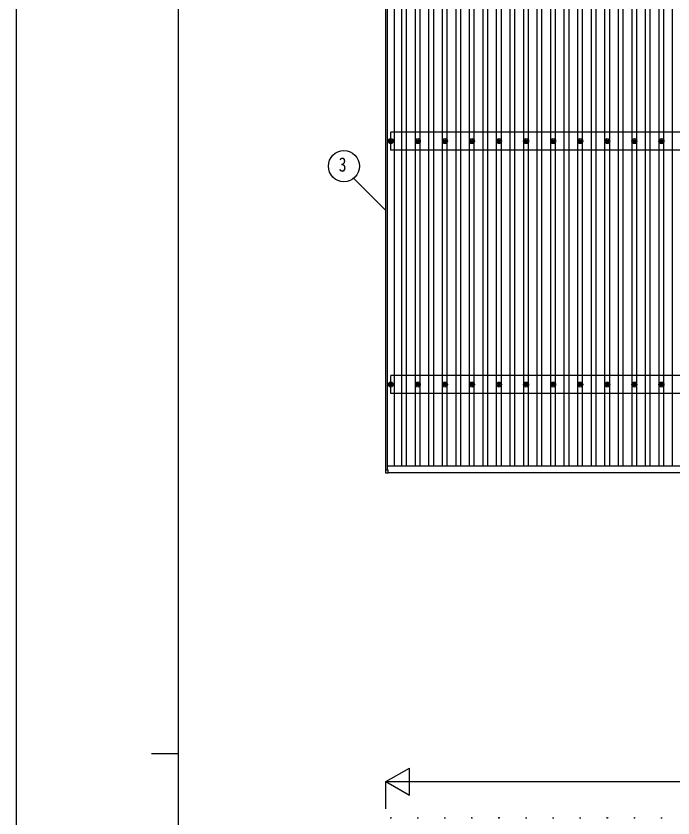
# Model space of a CAD drawing. Units: millimetres, scale not verified. Extents: x -16820 to 16820, y -11880 to 11880.
# Drawn here: x -16820 to -11967, y 22 to 5951 of the extents above; entities that cross this region are included whole.
import ezdxf
from ezdxf.enums import TextEntityAlignment as Align

# ---------------------------------------------------------------- set-up
doc = ezdxf.new("R2010")
doc.units = ezdxf.units.MM
doc.header["$LTSCALE"] = 50
for name, color, linetype in [('0-5_YKK_13', 4, 'Continuous'), ('0-6_YKK_A1', 4, 'Continuous'), ('0-7_YKK_D', 6, 'Continuous'), ('0-8_YKK_ZWAK', 7, 'Continuous')]:
    doc.layers.add(name, color=color, linetype=linetype)
doc.styles.add('ＭＳ ゴシック', font='')
doc.styles.get('ＭＳ ゴシック').set_extended_font_data('MS Gothic')

msp = doc.modelspace()

# ---------------------------------------------------------------- linework, layer by layer
at = {"layer": '0-5_YKK_13'}
for p, q in [((-14061.92, 5028.45), (-14057.5, 5028.45)), ((-14061.92, 5024.95), (-14057.5, 5024.95)), ((-14053.67, 5036.69), (-14053.67, 5032.28)), ((-14053.67, 5021.11), (-14053.67, 5016.7)), ((-14050.17, 5036.69), (-14050.17, 5032.28)), ((-14050.17, 5021.11), (-14050.17, 5016.7)), ((-14046.34, 5028.45), (-14041.92, 5028.45)), ((-14046.34, 5024.95), (-14041.92, 5024.95)), ((-13861.92, 5028.45), (-13857.5, 5028.45)), ((-13861.92, 5024.95), (-13857.5, 5024.95)), ((-13853.67, 5036.69), (-13853.67, 5032.28)), ((-13853.67, 5021.11), (-13853.67, 5016.7)), ((-13850.17, 5036.69), (-13850.17, 5032.28)), ((-13850.17, 5021.11), (-13850.17, 5016.7)), ((-13846.34, 5028.45), (-13841.92, 5028.45)), ((-13846.34, 5024.95), (-13841.92, 5024.95)), ((-13661.92, 5028.45), (-13657.51, 5028.45)), ((-13661.92, 5024.95), (-13657.51, 5024.95)), ((-13653.67, 5036.69), (-13653.67, 5032.28)), ((-13653.67, 5021.11), (-13653.67, 5016.7)), ((-13650.17, 5036.69), (-13650.17, 5032.28)), ((-13650.17, 5021.11), (-13650.17, 5016.7)), ((-13646.34, 5028.45), (-13641.93, 5028.45)), ((-13646.34, 5024.95), (-13641.93, 5024.95)), ((-13461.92, 5028.45), (-13457.51, 5028.45)), ((-13461.92, 5024.95), (-13457.51, 5024.95)), ((-13453.67, 5036.69), (-13453.67, 5032.28)), ((-13453.67, 5021.11), (-13453.67, 5016.7)), ((-13450.17, 5036.69), (-13450.17, 5032.28)), ((-13450.17, 5021.11), (-13450.17, 5016.7)), ((-13446.34, 5028.45), (-13441.93, 5028.45)), ((-13446.34, 5024.95), (-13441.93, 5024.95)), ((-13261.92, 5028.45), (-13257.51, 5028.45)), ((-13261.92, 5024.95), (-13257.51, 5024.95)), ((-13253.67, 5036.69), (-13253.67, 5032.28)), ((-13253.67, 5021.11), (-13253.67, 5016.7)), ((-13250.17, 5036.69), (-13250.17, 5032.28)), ((-13250.17, 5021.11), (-13250.17, 5016.7)), ((-13246.34, 5028.45), (-13241.93, 5028.45)), ((-13246.34, 5024.95), (-13241.93, 5024.95)), ((-13061.92, 5028.45), (-13057.51, 5028.45)), ((-13061.92, 5024.95), (-13057.51, 5024.95)), ((-13053.67, 5036.69), (-13053.67, 5032.28)), ((-13053.67, 5021.11), (-13053.67, 5016.7)), ((-13050.17, 5036.69), (-13050.17, 5032.28)), ((-13050.17, 5021.11), (-13050.17, 5016.7)), ((-13046.34, 5028.45), (-13041.93, 5028.45)), ((-13046.34, 5024.95), (-13041.93, 5024.95)), ((-12861.92, 5028.45), (-12857.51, 5028.45)), ((-12861.92, 5024.95), (-12857.51, 5024.95)), ((-12853.67, 5036.69), (-12853.67, 5032.28)), ((-12853.67, 5021.11), (-12853.67, 5016.7)), ((-12850.17, 5036.69), (-12850.17, 5032.28)), ((-12850.17, 5021.11), (-12850.17, 5016.7)), ((-12846.34, 5028.45), (-12841.93, 5028.45)), ((-12846.34, 5024.95), (-12841.93, 5024.95)), ((-12661.92, 5028.45), (-12657.51, 5028.45)), ((-12661.92, 5024.95), (-12657.51, 5024.95)), ((-12653.67, 5036.69), (-12653.67, 5032.28)), ((-12653.67, 5021.11), (-12653.67, 5016.7)), ((-12650.17, 5036.69), (-12650.17, 5032.28)), ((-12650.17, 5021.11), (-12650.17, 5016.7)), ((-12646.34, 5028.45), (-12641.93, 5028.45)), ((-12646.34, 5024.95), (-12641.93, 5024.95)), ((-12461.92, 5028.45), (-12457.51, 5028.45)), ((-12461.92, 5024.95), (-12457.51, 5024.95)), ((-12453.67, 5036.69), (-12453.67, 5032.28)), ((-12453.67, 5021.11), (-12453.67, 5016.7)), ((-12450.17, 5036.69), (-12450.17, 5032.28)), ((-12450.17, 5021.11), (-12450.17, 5016.7)), ((-12446.34, 5028.45), (-12441.93, 5028.45)), ((-12446.34, 5024.95), (-12441.93, 5024.95)), ((-12261.92, 5028.45), (-12257.51, 5028.45)), ((-12261.92, 5024.95), (-12257.51, 5024.95)), ((-12253.67, 5036.69), (-12253.67, 5032.28)), ((-12253.67, 5021.11), (-12253.67, 5016.7)), ((-12250.17, 5036.69), (-12250.17, 5032.28)), ((-12250.17, 5021.11), (-12250.17, 5016.7)), ((-12246.34, 5028.45), (-12241.93, 5028.45)), ((-12246.34, 5024.95), (-12241.93, 5024.95)), ((-12061.92, 5028.45), (-12057.51, 5028.45)), ((-12061.92, 5024.95), (-12057.51, 5024.95)), ((-12053.67, 5036.69), (-12053.67, 5032.28)), ((-12053.67, 5021.11), (-12053.67, 5016.7)), ((-12050.17, 5036.69), (-12050.17, 5032.28)), ((-12050.17, 5021.11), (-12050.17, 5016.7)), ((-12046.34, 5028.45), (-12041.93, 5028.45)), ((-12046.34, 5024.95), (-12041.93, 5024.95)), ((-14061.92, 3228.45), (-14057.5, 3228.45)), ((-14061.92, 3224.95), (-14057.5, 3224.95)), ((-14053.67, 3236.69), (-14053.67, 3232.28)), ((-14053.67, 3221.11), (-14053.67, 3216.7)), ((-14050.17, 3236.69), (-14050.17, 3232.28)), ((-14050.17, 3221.11), (-14050.17, 3216.7)), ((-14046.34, 3228.45), (-14041.92, 3228.45)), ((-14046.34, 3224.95), (-14041.92, 3224.95)), ((-13861.92, 3228.45), (-13857.5, 3228.45)), ((-13861.92, 3224.95), (-13857.5, 3224.95)), ((-13853.67, 3236.69), (-13853.67, 3232.28)), ((-13853.67, 3221.11), (-13853.67, 3216.7)), ((-13850.17, 3236.69), (-13850.17, 3232.28)), ((-13850.17, 3221.11), (-13850.17, 3216.7)), ((-13846.34, 3228.45), (-13841.92, 3228.45)), ((-13846.34, 3224.95), (-13841.92, 3224.95)), ((-13661.92, 3228.45), (-13657.51, 3228.45)), ((-13661.92, 3224.95), (-13657.51, 3224.95)), ((-13653.67, 3236.69), (-13653.67, 3232.28)), ((-13653.67, 3221.11), (-13653.67, 3216.7)), ((-13650.17, 3236.69), (-13650.17, 3232.28)), ((-13650.17, 3221.11), (-13650.17, 3216.7)), ((-13646.34, 3228.45), (-13641.93, 3228.45)), ((-13646.34, 3224.95), (-13641.93, 3224.95)), ((-13461.92, 3228.45), (-13457.51, 3228.45)), ((-13461.92, 3224.95), (-13457.51, 3224.95)), ((-13453.67, 3236.69), (-13453.67, 3232.28)), ((-13453.67, 3221.11), (-13453.67, 3216.7)), ((-13450.17, 3236.69), (-13450.17, 3232.28)), ((-13450.17, 3221.11), (-13450.17, 3216.7)), ((-13446.34, 3228.45), (-13441.93, 3228.45)), ((-13446.34, 3224.95), (-13441.93, 3224.95)), ((-13261.92, 3228.45), (-13257.51, 3228.45)), ((-13261.92, 3224.95), (-13257.51, 3224.95)), ((-13253.67, 3236.69), (-13253.67, 3232.28)), ((-13253.67, 3221.11), (-13253.67, 3216.7)), ((-13250.17, 3236.69), (-13250.17, 3232.28)), ((-13250.17, 3221.11), (-13250.17, 3216.7)), ((-13246.34, 3228.45), (-13241.93, 3228.45)), ((-13246.34, 3224.95), (-13241.93, 3224.95)), ((-13061.92, 3228.45), (-13057.51, 3228.45)), ((-13061.92, 3224.95), (-13057.51, 3224.95)), ((-13053.67, 3236.69), (-13053.67, 3232.28)), ((-13053.67, 3221.11), (-13053.67, 3216.7)), ((-13050.17, 3236.69), (-13050.17, 3232.28)), ((-13050.17, 3221.11), (-13050.17, 3216.7)), ((-13046.34, 3228.45), (-13041.93, 3228.45)), ((-13046.34, 3224.95), (-13041.93, 3224.95)), ((-12861.92, 3228.45), (-12857.51, 3228.45)), ((-12861.92, 3224.95), (-12857.51, 3224.95)), ((-12853.67, 3236.69), (-12853.67, 3232.28)), ((-12853.67, 3221.11), (-12853.67, 3216.7)), ((-12850.17, 3236.69), (-12850.17, 3232.28)), ((-12850.17, 3221.11), (-12850.17, 3216.7)), ((-12846.34, 3228.45), (-12841.93, 3228.45)), ((-12846.34, 3224.95), (-12841.93, 3224.95)), ((-12661.92, 3228.45), (-12657.51, 3228.45)), ((-12661.92, 3224.95), (-12657.51, 3224.95)), ((-12653.67, 3236.69), (-12653.67, 3232.28)), ((-12653.67, 3221.11), (-12653.67, 3216.7)), ((-12650.17, 3236.69), (-12650.17, 3232.28)), ((-12650.17, 3221.11), (-12650.17, 3216.7)), ((-12646.34, 3228.45), (-12641.93, 3228.45)), ((-12646.34, 3224.95), (-12641.93, 3224.95)), ((-12461.92, 3228.45), (-12457.51, 3228.45)), ((-12461.92, 3224.95), (-12457.51, 3224.95)), ((-12453.67, 3236.69), (-12453.67, 3232.28)), ((-12453.67, 3221.11), (-12453.67, 3216.7)), ((-12450.17, 3236.69), (-12450.17, 3232.28)), ((-12450.17, 3221.11), (-12450.17, 3216.7)), ((-12446.34, 3228.45), (-12441.93, 3228.45)), ((-12446.34, 3224.95), (-12441.93, 3224.95)), ((-12261.92, 3228.45), (-12257.51, 3228.45)), ((-12261.92, 3224.95), (-12257.51, 3224.95)), ((-12253.67, 3236.69), (-12253.67, 3232.28)), ((-12253.67, 3221.11), (-12253.67, 3216.7)), ((-12250.17, 3236.69), (-12250.17, 3232.28)), ((-12250.17, 3221.11), (-12250.17, 3216.7)), ((-12246.34, 3228.45), (-12241.93, 3228.45)), ((-12246.34, 3224.95), (-12241.93, 3224.95)), ((-12061.92, 3228.45), (-12057.51, 3228.45)), ((-12061.92, 3224.95), (-12057.51, 3224.95)), ((-12053.67, 3236.69), (-12053.67, 3232.28)), ((-12053.67, 3221.11), (-12053.67, 3216.7)), ((-12050.17, 3236.69), (-12050.17, 3232.28)), ((-12050.17, 3221.11), (-12050.17, 3216.7)), ((-12046.34, 3228.45), (-12041.93, 3228.45)), ((-12046.34, 3224.95), (-12041.93, 3224.95)), ((-14090.22, 2592.59), (-14090.22, 2574.59)), ((-14071.22, 2593.59), (-14089.22, 2593.59)), ((-14089.22, 2573.59), (-14071.22, 2573.59)), ((-14070.22, 2574.59), (-14070.22, 2592.59)), ((-14056.19, 23.19), (-14047.65, 23.19)), ((-13856.19, 23.19), (-13847.65, 23.19)), ((-13656.19, 23.19), (-13647.65, 23.19)), ((-13456.19, 23.19), (-13447.65, 23.19)), ((-13256.19, 23.19), (-13247.65, 23.19)), ((-13056.19, 23.19), (-13047.65, 23.19)), ((-12856.19, 23.19), (-12847.65, 23.19)), ((-12656.19, 23.19), (-12647.65, 23.19)), ((-12456.19, 23.19), (-12447.65, 23.19)), ((-12256.19, 23.19), (-12247.65, 23.19)), ((-12056.19, 23.19), (-12047.65, 23.19))]:
    msp.add_line(p, q, dxfattribs=at)
for centre, radius in [((-14051.92, 5026.7), 18.25), ((-13851.92, 5026.7), 18.25), ((-13651.92, 5026.7), 18.25), ((-13451.92, 5026.7), 18.25), ((-13251.92, 5026.7), 18.25), ((-13051.92, 5026.7), 18.25), ((-12851.92, 5026.7), 18.25), ((-12651.92, 5026.7), 18.25), ((-12451.92, 5026.7), 18.25), ((-12251.92, 5026.7), 18.25), ((-12051.92, 5026.7), 18.25), ((-14051.92, 5026.7), 10.15), ((-14051.92, 5026.7), 5.85), ((-14051.92, 5026.7), 5.25), ((-13851.92, 5026.7), 10.15), ((-13851.92, 5026.7), 5.85), ((-13851.92, 5026.7), 5.25), ((-13651.92, 5026.7), 10.15), ((-13651.92, 5026.7), 5.85), ((-13651.92, 5026.7), 5.25), ((-13451.92, 5026.7), 10.15), ((-13451.92, 5026.7), 5.85), ((-13451.92, 5026.7), 5.25), ((-13251.92, 5026.7), 10.15), ((-13251.92, 5026.7), 5.85), ((-13251.92, 5026.7), 5.25), ((-13051.92, 5026.7), 10.15), ((-13051.92, 5026.7), 5.85), ((-13051.92, 5026.7), 5.25), ((-12851.92, 5026.7), 10.15), ((-12851.92, 5026.7), 5.85), ((-12851.92, 5026.7), 5.25), ((-12651.92, 5026.7), 10.15), ((-12651.92, 5026.7), 5.85), ((-12651.92, 5026.7), 5.25), ((-12451.92, 5026.7), 10.15), ((-12451.92, 5026.7), 5.85), ((-12451.92, 5026.7), 5.25), ((-12251.92, 5026.7), 10.15), ((-12251.92, 5026.7), 5.85), ((-12251.92, 5026.7), 5.25), ((-12051.92, 5026.7), 10.15), ((-12051.92, 5026.7), 5.85), ((-12051.92, 5026.7), 5.25), ((-14051.92, 3226.7), 18.25), ((-14051.92, 3226.7), 10.15), ((-14051.92, 3226.7), 5.85), ((-14051.92, 3226.7), 5.25), ((-13851.92, 3226.7), 18.25), ((-13851.92, 3226.7), 10.15), ((-13851.92, 3226.7), 5.85), ((-13851.92, 3226.7), 5.25), ((-13651.92, 3226.7), 18.25), ((-13651.92, 3226.7), 10.15), ((-13651.92, 3226.7), 5.85), ((-13651.92, 3226.7), 5.25), ((-13451.92, 3226.7), 18.25), ((-13451.92, 3226.7), 10.15), ((-13451.92, 3226.7), 5.85), ((-13451.92, 3226.7), 5.25), ((-13251.92, 3226.7), 18.25), ((-13251.92, 3226.7), 10.15), ((-13251.92, 3226.7), 5.85), ((-13251.92, 3226.7), 5.25), ((-13051.92, 3226.7), 18.25), ((-13051.92, 3226.7), 10.15), ((-13051.92, 3226.7), 5.85), ((-13051.92, 3226.7), 5.25), ((-12851.92, 3226.7), 18.25), ((-12851.92, 3226.7), 10.15), ((-12851.92, 3226.7), 5.85), ((-12851.92, 3226.7), 5.25), ((-12651.92, 3226.7), 18.25), ((-12651.92, 3226.7), 10.15), ((-12651.92, 3226.7), 5.85), ((-12651.92, 3226.7), 5.25), ((-12451.92, 3226.7), 18.25), ((-12451.92, 3226.7), 10.15), ((-12451.92, 3226.7), 5.85), ((-12451.92, 3226.7), 5.25), ((-12251.92, 3226.7), 18.25), ((-12251.92, 3226.7), 10.15), ((-12251.92, 3226.7), 5.85), ((-12251.92, 3226.7), 5.25), ((-12051.92, 3226.7), 18.25), ((-12051.92, 3226.7), 10.15), ((-12051.92, 3226.7), 5.85), ((-12051.92, 3226.7), 5.25)]:
    msp.add_circle(centre, radius, dxfattribs=at)
for centre, start, end in [((-14089.22, 2592.59), 90, 180), ((-14089.22, 2574.59), 180, 270), ((-14071.22, 2592.59), 0, 90), ((-14071.22, 2574.59), 270, 0), ((-14056.19, 22.19), 90, 178.60509), ((-14047.65, 22.19), 1.39491, 90), ((-13856.19, 22.19), 90, 178.60509), ((-13847.65, 22.19), 1.39491, 90), ((-13656.19, 22.19), 90, 178.60509), ((-13647.65, 22.19), 1.39491, 90), ((-13456.19, 22.19), 90, 178.60509), ((-13447.65, 22.19), 1.39491, 90), ((-13256.19, 22.19), 90, 178.60509), ((-13247.65, 22.19), 1.39491, 90), ((-13056.19, 22.19), 90, 178.60509), ((-13047.65, 22.19), 1.39491, 90), ((-12856.19, 22.19), 90, 178.60509), ((-12847.65, 22.19), 1.39491, 90), ((-12656.19, 22.19), 90, 178.60509), ((-12647.65, 22.19), 1.39491, 90), ((-12456.19, 22.19), 90, 178.60509), ((-12447.65, 22.19), 1.39491, 90), ((-12256.19, 22.19), 90, 178.60509), ((-12247.65, 22.19), 1.39491, 90), ((-12056.19, 22.19), 90, 178.60509), ((-12047.65, 22.19), 1.39491, 90)]:
    msp.add_arc(centre, 1, start, end, dxfattribs=at)
at = {"layer": '0-6_YKK_A1'}
for p, q in [((-14025.42, 9225.54), (-14025.42, 2624.88)), ((-13969.42, 2624.88), (-13969.42, 9225.54)), ((-13934.42, 2624.88), (-13934.42, 9225.54)), ((-13769.42, 2624.88), (-13769.42, 9225.54)), ((-13734.42, 2624.88), (-13734.42, 9225.54)), ((-13569.42, 2624.88), (-13569.42, 9225.54)), ((-13534.42, 2624.88), (-13534.42, 9225.54)), ((-13369.42, 2624.88), (-13369.42, 9225.54)), ((-13334.42, 2624.88), (-13334.42, 9225.54)), ((-13169.42, 2624.88), (-13169.42, 9225.54)), ((-13134.42, 2624.88), (-13134.42, 9225.54)), ((-12969.42, 2624.88), (-12969.42, 9225.54)), ((-12934.42, 2624.88), (-12934.42, 9225.54)), ((-12769.42, 2624.88), (-12769.42, 9225.54)), ((-12734.42, 2624.88), (-12734.42, 9225.54)), ((-12569.42, 2624.88), (-12569.42, 9225.54)), ((-12534.42, 2624.88), (-12534.42, 9225.54)), ((-12369.42, 2624.88), (-12369.42, 9225.54)), ((-12334.42, 2624.88), (-12334.42, 9225.54)), ((-12169.42, 2624.88), (-12169.42, 9225.54)), ((-12134.42, 2624.88), (-12134.42, 9225.54)), ((-11969.42, 2624.88), (-11969.42, 9225.54)), ((-14086.92, 2593.59), (-14086.92, 7981.42)), ((-14074.92, 2593.59), (-14074.92, 7966.42)), ((-13869.42, 5031.87), (-13869.42, 6821.52)), ((-13834.42, 5031.87), (-13834.42, 6821.52)), ((-13669.42, 5031.88), (-13669.42, 6821.51)), ((-13634.42, 5031.87), (-13634.42, 6821.53)), ((-13469.42, 5031.88), (-13469.42, 6821.51)), ((-13434.42, 5031.87), (-13434.42, 6821.53)), ((-13269.42, 5031.88), (-13269.42, 6821.51)), ((-13234.42, 5031.87), (-13234.42, 6821.53)), ((-13069.42, 5031.88), (-13069.42, 6821.51)), ((-13034.42, 5031.87), (-13034.42, 6821.53)), ((-12869.42, 5031.88), (-12869.42, 6821.51)), ((-12834.42, 5031.87), (-12834.42, 6821.53)), ((-12669.42, 5031.88), (-12669.42, 6821.51)), ((-12634.42, 5031.87), (-12634.42, 6821.53)), ((-12469.42, 5031.88), (-12469.42, 6821.51)), ((-12434.42, 5031.87), (-12434.42, 6821.53)), ((-12269.42, 5031.88), (-12269.42, 6821.51)), ((-12234.42, 5031.87), (-12234.42, 6821.53)), ((-12069.42, 5031.88), (-12069.42, 6821.51)), ((-12034.42, 5031.87), (-12034.42, 6821.53)), ((-8651.92, 5093.7), (-14051.92, 5093.7)), ((-14051.92, 4959.7), (-14051.92, 5093.7)), ((-13869.42, 3231.87), (-13869.42, 5021.52)), ((-13834.42, 3231.87), (-13834.42, 5021.52)), ((-13669.42, 3231.87), (-13669.42, 5021.51)), ((-13634.42, 3231.87), (-13634.42, 5021.53)), ((-13469.42, 3231.87), (-13469.42, 5021.51)), ((-13434.42, 3231.87), (-13434.42, 5021.53)), ((-13269.42, 3231.87), (-13269.42, 5021.51)), ((-13234.42, 3231.87), (-13234.42, 5021.53)), ((-13069.42, 3231.87), (-13069.42, 5021.51)), ((-13034.42, 3231.87), (-13034.42, 5021.53)), ((-12869.42, 3231.87), (-12869.42, 5021.51)), ((-12834.42, 3231.87), (-12834.42, 5021.53)), ((-12669.42, 3231.87), (-12669.42, 5021.51)), ((-12634.42, 3231.87), (-12634.42, 5021.53)), ((-12469.42, 3231.87), (-12469.42, 5021.51)), ((-12434.42, 3231.87), (-12434.42, 5021.53)), ((-12269.42, 3231.87), (-12269.42, 5021.51)), ((-12234.42, 3231.87), (-12234.42, 5021.53)), ((-12069.42, 3231.87), (-12069.42, 5021.51)), ((-12034.42, 3231.87), (-12034.42, 5021.53)), ((-8651.92, 4959.7), (-14051.92, 4959.7)), ((-8651.92, 3293.7), (-14051.92, 3293.7)), ((-14051.92, 3159.7), (-14051.92, 3293.7)), ((-13869.42, 2624.88), (-13869.42, 3221.52)), ((-13834.42, 2624.88), (-13834.42, 3221.52)), ((-13669.42, 2624.88), (-13669.42, 3221.52)), ((-13634.42, 2624.88), (-13634.42, 3221.52)), ((-13469.42, 2624.88), (-13469.42, 3221.52)), ((-13434.42, 2624.88), (-13434.42, 3221.52)), ((-13269.42, 2624.88), (-13269.42, 3221.52)), ((-13234.42, 2624.88), (-13234.42, 3221.52)), ((-13069.42, 2624.88), (-13069.42, 3221.52)), ((-13034.42, 2624.88), (-13034.42, 3221.52)), ((-12869.42, 2624.88), (-12869.42, 3221.52)), ((-12834.42, 2624.88), (-12834.42, 3221.52)), ((-12669.42, 2624.88), (-12669.42, 3221.52)), ((-12634.42, 2624.88), (-12634.42, 3221.52)), ((-12469.42, 2624.88), (-12469.42, 3221.52)), ((-12434.42, 2624.88), (-12434.42, 3221.52)), ((-12269.42, 2624.88), (-12269.42, 3221.52)), ((-12234.42, 2624.88), (-12234.42, 3221.52)), ((-12069.42, 2624.88), (-12069.42, 3221.52)), ((-12034.42, 2624.88), (-12034.42, 3221.52)), ((-8651.92, 3159.7), (-14051.92, 3159.7)), ((-14074.92, 2624.88), (-8628.92, 2624.88)), ((-14070.22, 2576.89), (-8633.62, 2576.89))]:
    msp.add_line(p, q, dxfattribs=at)
at = {"layer": '0-7_YKK_D'}
for p, q in [((-14325.63, 4751.1), (-14087.57, 4513.03)), ((-14086.92, 290.89), (-13913.72, 390.89)), ((-13913.72, 190.89), (-13913.72, 390.89)), ((-14086.92, 90.89), (-14086.92, 291.89)), ((-14086.92, 290.89), (-13913.72, 190.89)), ((-14086.92, 290.89), (-13740.51, 290.89)), ((-13886.92, 290.89), (-8816.92, 290.89))]:
    msp.add_line(p, q, dxfattribs=at)
msp.add_circle((-14397.59, 4841.06), 115.2, dxfattribs=at)
at = {"layer": '0-8_YKK_ZWAK'}
for p, q in [((-15619.92, -10100), (-15619.92, 11100)), ((-15819.92, 500), (-15619.92, 500))]:
    msp.add_line(p, q, dxfattribs=at)
msp.add_lwpolyline([(-16820, -11880), (16820, -11880), (16820, 11880), (-16820, 11880)], close=True, dxfattribs=at)

# ---------------------------------------------------------------- texts
at = {"layer": '0-7_YKK_D', "style": 'ＭＳ ゴシック', "width": 0.8}
msp.add_text('3', height=105.6, dxfattribs=at).set_placement((-14435.99, 4769.06), align=Align.BOTTOM_LEFT)

doc.saveas('drawing.dxf')
